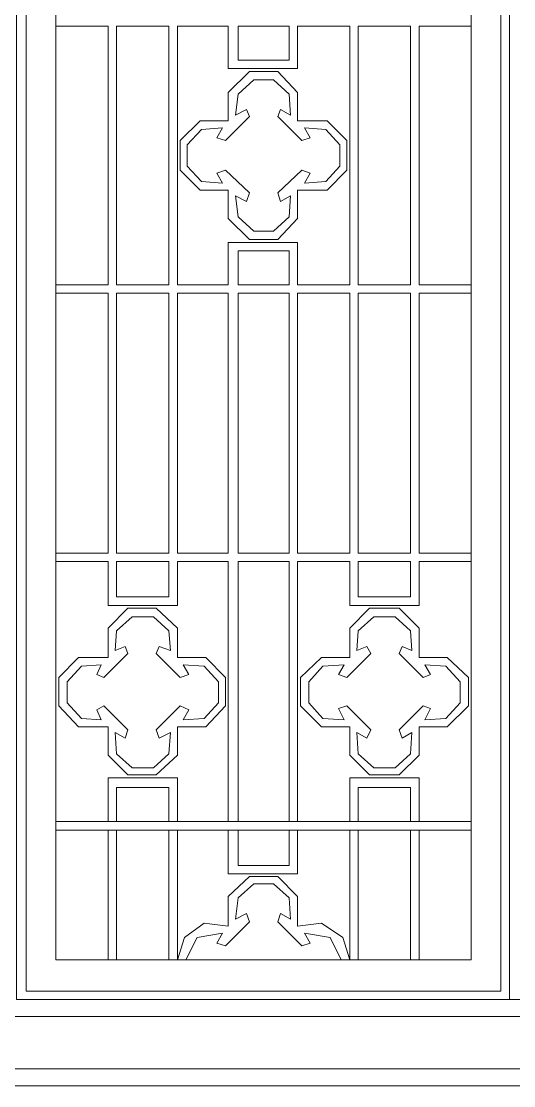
# Model space of a CAD drawing. Header units: centimetres. Extents: x -8.3 to 8.1, y -9.9 to 10.
# Drawn here: x -2.48 to 2.4, y -9.85 to 0.69 of the extents above; entities that cross this region are included whole.
import ezdxf

# ---------------------------------------------------------------- set-up
doc = ezdxf.new("R2010")
doc.units = ezdxf.units.CM
doc.header["$MEASUREMENT"] = 0
doc.layers.add('layer 1', color=7, linetype='Continuous')

msp = doc.modelspace()

# ---------------------------------------------------------------- linework, layer by layer
at = {"layer": 'layer 1', "color": 250, "lineweight": 0}
for points, knots in [([(-8.2709, 10.03655), (-8.2709, 10.03655), (8.09204, 10.03655), (8.09204, 10.03655), (8.09204, 10.03655), (8.09204, 10.03655), (8.09204, -9.85386), (8.09204, -9.85386), (8.09204, -9.85386), (8.09204, -9.85386), (-8.2709, -9.85386), (-8.2709, -9.85386), (-8.2709, -9.85386), (-8.2709, -9.85386), (-8.2709, 10.03655), (-8.2709, 10.03655)], [0, 0, 0, 0, 0.25, 0.25, 0.25, 0.25, 0.5, 0.5, 0.5, 0.5, 0.75, 0.75, 0.75, 0.75, 1, 1, 1, 1]), ([(-8.08887, 9.86855), (-8.08887, 9.86855), (7.92404, 9.86855), (7.92404, 9.86855), (7.92404, 9.86855), (7.92404, 9.86855), (7.92404, -9.68586), (7.92404, -9.68586), (7.92404, -9.68586), (7.92404, -9.68586), (-8.08887, -9.68586), (-8.08887, -9.68586), (-8.08887, -9.68586), (-8.08887, -9.68586), (-8.08887, 9.86855), (-8.08887, 9.86855)], [0, 0, 0, 0, 0.25, 0.25, 0.25, 0.25, 0.5, 0.5, 0.5, 0.5, 0.75, 0.75, 0.75, 0.75, 1, 1, 1, 1]), ([(-7.58505, 9.3507), (-7.58505, 9.3507), (7.40619, 9.3507), (7.40619, 9.3507), (7.40619, 9.3507), (7.40619, 9.3507), (7.40619, -9.16783), (7.40619, -9.16783), (7.40619, -9.16783), (7.40619, -9.16783), (-7.58505, -9.16783), (-7.58505, -9.16783), (-7.58505, -9.16783), (-7.58505, -9.16783), (-7.58505, 9.3507), (-7.58505, 9.3507)], [0, 0, 0, 0, 0.25, 0.25, 0.25, 0.25, 0.5, 0.5, 0.5, 0.5, 0.75, 0.75, 0.75, 0.75, 1, 1, 1, 1]), ([(-2.53191, -9.00001), (-2.53191, -9.00001), (-2.53191, 9.1827), (-2.53191, 9.1827), (-2.53191, 9.1827), (-2.53191, 9.1827), (2.35323, 9.1827), (2.35323, 9.1827), (2.35323, 9.1827), (2.35323, 9.1827), (2.35323, -9.00001), (2.35323, -9.00001), (2.35323, -9.00001), (2.35323, -9.00001), (-2.53191, -9.00001), (-2.53191, -9.00001)], [0, 0, 0, 0, 0.25, 0.25, 0.25, 0.25, 0.5, 0.5, 0.5, 0.5, 0.75, 0.75, 0.75, 0.75, 1, 1, 1, 1]), ([(7.23819, -9.00001), (7.23819, -9.00001), (7.23819, 9.1827), (7.23819, 9.1827), (7.23819, 9.1827), (7.23819, 9.1827), (2.35323, 9.1827), (2.35323, 9.1827), (2.35323, 9.1827), (2.35323, 9.1827), (2.35323, -9.00001), (2.35323, -9.00001), (2.35323, -9.00001), (2.35323, -9.00001), (7.23819, -9.00001), (7.23819, -9.00001)], [0, 0, 0, 0, 0.25, 0.25, 0.25, 0.25, 0.5, 0.5, 0.5, 0.5, 0.75, 0.75, 0.75, 0.75, 1, 1, 1, 1]), ([(2.26923, -8.91601), (2.26923, -8.91601), (-2.43388, -8.91601), (-2.43388, -8.91601), (-2.43388, -8.91601), (-2.43388, -8.91601), (-2.43388, 9.0987), (-2.43388, 9.0987), (-2.43388, 9.0987), (-2.43388, 9.0987), (2.26923, 9.0987), (2.26923, 9.0987), (2.26923, 9.0987), (2.26923, 9.0987), (2.26923, -8.91601), (2.26923, -8.91601)], [0, 0, 0, 0, 0.25, 0.25, 0.25, 0.25, 0.5, 0.5, 0.5, 0.5, 0.75, 0.75, 0.75, 0.75, 1, 1, 1, 1]), ([(1.97514, 7.33506), (1.97514, 7.33506), (1.97514, -8.60807), (1.97514, -8.60807), (1.97514, -8.60807), (1.97514, -8.60807), (-2.13997, -8.60807), (-2.13997, -8.60807), (-2.13997, -8.60807), (-2.13997, -8.60807), (-2.13997, 7.33506), (-2.13997, 7.33506), (-2.13997, 7.33506), (-2.13997, 7.33506), (1.97514, 7.33506), (1.97514, 7.33506)], [0, 0, 0, 0, 0.25, 0.25, 0.25, 0.25, 0.5, 0.5, 0.5, 0.5, 0.75, 0.75, 0.75, 0.75, 1, 1, 1, 1]), ([(-2.13997, -1.9172), (-2.13997, -1.9172), (-1.62212, -1.9172), (-1.62212, -1.9172), (-1.62212, -1.9172), (-1.62212, -1.9172), (-1.62212, -0.62949), (-1.62212, -0.62949), (-1.62212, -0.62949), (-1.62212, -0.62949), (-1.62212, 0.64418), (-1.62212, 0.64418), (-1.62212, 0.64418), (-1.62212, 0.64418), (-2.13997, 0.64418), (-2.13997, 0.64418)], [0, 0, 0, 0, 0.25, 0.25, 0.25, 0.25, 0.5, 0.5, 0.5, 0.5, 0.75, 0.75, 0.75, 0.75, 1, 1, 1, 1]), ([(-1.02027, 0.64418), (-1.02027, 0.64418), (-1.02027, -0.62949), (-1.02027, -0.62949), (-1.02027, -0.62949), (-1.02027, -0.62949), (-1.02027, -1.9172), (-1.02027, -1.9172), (-1.02027, -1.9172), (-1.02027, -1.9172), (-1.53812, -1.9172), (-1.53812, -1.9172), (-1.53812, -1.9172), (-1.53812, -1.9172), (-1.53812, -0.62949), (-1.53812, -0.62949), (-1.53812, -0.62949), (-1.53812, -0.62949), (-1.53812, 0.64418), (-1.53812, 0.64418), (-1.53812, 0.64418), (-1.53812, 0.64418), (-1.02027, 0.64418), (-1.02027, 0.64418)], [0, 0, 0, 0, 0.16666667, 0.16666667, 0.16666667, 0.16666667, 0.33333333, 0.33333333, 0.33333333, 0.33333333, 0.5, 0.5, 0.5, 0.5, 0.66666667, 0.66666667, 0.66666667, 0.66666667, 0.83333333, 0.83333333, 0.83333333, 0.83333333, 1, 1, 1, 1]), ([(0.77144, -0.62949), (0.77144, -0.62949), (0.77144, -1.9172), (0.77144, -1.9172), (0.77144, -1.9172), (0.77144, -1.9172), (0.25359, -1.9172), (0.25359, -1.9172), (0.25359, -1.9172), (0.25359, -1.9172), (0.25359, -1.49737), (0.25359, -1.49737), (0.25359, -1.49737), (0.25359, -1.49737), (-0.43227, -1.49737), (-0.43227, -1.49737), (-0.43227, -1.49737), (-0.43227, -1.49737), (-0.43227, -1.9172), (-0.43227, -1.9172), (-0.43227, -1.9172), (-0.43227, -1.9172), (-0.93627, -1.9172), (-0.93627, -1.9172), (-0.93627, -1.9172), (-0.93627, -1.9172), (-0.93627, -0.62949), (-0.93627, -0.62949), (-0.93627, -0.62949), (-0.93627, -0.62949), (-0.93627, 0.64418), (-0.93627, 0.64418), (-0.93627, 0.64418), (-0.93627, 0.64418), (-0.43227, 0.64418), (-0.43227, 0.64418), (-0.43227, 0.64418), (-0.43227, 0.64418), (-0.43227, 0.22436), (-0.43227, 0.22436), (-0.43227, 0.22436), (-0.43227, 0.22436), (0.25359, 0.22436), (0.25359, 0.22436), (0.25359, 0.22436), (0.25359, 0.22436), (0.25359, 0.64418), (0.25359, 0.64418), (0.25359, 0.64418), (0.25359, 0.64418), (0.77144, 0.64418), (0.77144, 0.64418), (0.77144, 0.64418), (0.77144, 0.64418), (0.77144, -0.62949), (0.77144, -0.62949)], [0, 0, 0, 0, 0.07142857, 0.07142857, 0.07142857, 0.07142857, 0.14285714, 0.14285714, 0.14285714, 0.14285714, 0.21428571, 0.21428571, 0.21428571, 0.21428571, 0.28571429, 0.28571429, 0.28571429, 0.28571429, 0.35714286, 0.35714286, 0.35714286, 0.35714286, 0.42857143, 0.42857143, 0.42857143, 0.42857143, 0.5, 0.5, 0.5, 0.5, 0.57142857, 0.57142857, 0.57142857, 0.57142857, 0.64285714, 0.64285714, 0.64285714, 0.64285714, 0.71428571, 0.71428571, 0.71428571, 0.71428571, 0.78571429, 0.78571429, 0.78571429, 0.78571429, 0.85714286, 0.85714286, 0.85714286, 0.85714286, 0.92857143, 0.92857143, 0.92857143, 0.92857143, 1, 1, 1, 1]), ([(0.16959, 0.64418), (0.16959, 0.64418), (0.16959, 0.30836), (0.16959, 0.30836), (0.16959, 0.30836), (0.16959, 0.30836), (-0.33441, 0.30836), (-0.33441, 0.30836), (-0.33441, 0.30836), (-0.33441, 0.30836), (-0.33441, 0.64418), (-0.33441, 0.64418), (-0.33441, 0.64418), (-0.33441, 0.64418), (0.16959, 0.64418), (0.16959, 0.64418)], [0, 0, 0, 0, 0.25, 0.25, 0.25, 0.25, 0.5, 0.5, 0.5, 0.5, 0.75, 0.75, 0.75, 0.75, 1, 1, 1, 1]), ([(0.85544, 0.64418), (0.85544, 0.64418), (0.85544, -0.62949), (0.85544, -0.62949), (0.85544, -0.62949), (0.85544, -0.62949), (0.85544, -1.9172), (0.85544, -1.9172), (0.85544, -1.9172), (0.85544, -1.9172), (1.37329, -1.9172), (1.37329, -1.9172), (1.37329, -1.9172), (1.37329, -1.9172), (1.37329, -0.62949), (1.37329, -0.62949), (1.37329, -0.62949), (1.37329, -0.62949), (1.37329, 0.64418), (1.37329, 0.64418), (1.37329, 0.64418), (1.37329, 0.64418), (0.85544, 0.64418), (0.85544, 0.64418)], [0, 0, 0, 0, 0.16666667, 0.16666667, 0.16666667, 0.16666667, 0.33333333, 0.33333333, 0.33333333, 0.33333333, 0.5, 0.5, 0.5, 0.5, 0.66666667, 0.66666667, 0.66666667, 0.66666667, 0.83333333, 0.83333333, 0.83333333, 0.83333333, 1, 1, 1, 1]), ([(1.97514, 0.64418), (1.97514, 0.64418), (1.45729, 0.64418), (1.45729, 0.64418), (1.45729, 0.64418), (1.45729, 0.64418), (1.45729, -0.62949), (1.45729, -0.62949), (1.45729, -0.62949), (1.45729, -0.62949), (1.45729, -1.9172), (1.45729, -1.9172), (1.45729, -1.9172), (1.45729, -1.9172), (1.97514, -1.9172), (1.97514, -1.9172)], [0, 0, 0, 0, 0.25, 0.25, 0.25, 0.25, 0.5, 0.5, 0.5, 0.5, 0.75, 0.75, 0.75, 0.75, 1, 1, 1, 1]), ([(0.25359, -0.29349), (0.25359, -0.29349), (0.25359, -0.01361), (0.25359, -0.01361), (0.25359, -0.01361), (0.25359, -0.01361), (0.05753, 0.1963), (0.05753, 0.1963), (0.05753, 0.1963), (0.05753, 0.1963), (-0.22235, 0.1963), (-0.22235, 0.1963), (-0.22235, 0.1963), (-0.22235, 0.1963), (-0.43227, -0.01361), (-0.43227, -0.01361), (-0.43227, -0.01361), (-0.43227, -0.01361), (-0.43227, -0.29349), (-0.43227, -0.29349)], [0, 0, 0, 0, 0.2, 0.2, 0.2, 0.2, 0.4, 0.4, 0.4, 0.4, 0.6, 0.6, 0.6, 0.6, 0.8, 0.8, 0.8, 0.8, 1, 1, 1, 1]), ([(0.18362, -0.23755), (0.18362, -0.23755), (0.16959, -0.02764), (0.16959, -0.02764), (0.16959, -0.02764), (0.16959, -0.02764), (0.01562, 0.1123), (0.01562, 0.1123), (0.01562, 0.1123), (0.01562, 0.1123), (-0.18044, 0.1123), (-0.18044, 0.1123), (-0.18044, 0.1123), (-0.18044, 0.1123), (-0.33441, -0.02764), (-0.33441, -0.02764), (-0.33441, -0.02764), (-0.33441, -0.02764), (-0.36229, -0.23755), (-0.36229, -0.23755)], [0, 0, 0, 0, 0.2, 0.2, 0.2, 0.2, 0.4, 0.4, 0.4, 0.4, 0.6, 0.6, 0.6, 0.6, 0.8, 0.8, 0.8, 0.8, 1, 1, 1, 1]), ([(-0.48839, -0.36346), (-0.48839, -0.36346), (-0.54433, -0.46149), (-0.54433, -0.46149), (-0.54433, -0.46149), (-0.54433, -0.46149), (-0.46033, -0.48955), (-0.46033, -0.48955), (-0.46033, -0.48955), (-0.46033, -0.48955), (-0.22235, -0.25158), (-0.22235, -0.25158), (-0.22235, -0.25158), (-0.22235, -0.25158), (-0.25041, -0.18161), (-0.25041, -0.18161), (-0.25041, -0.18161), (-0.25041, -0.18161), (-0.36229, -0.23755), (-0.36229, -0.23755)], [0, 0, 0, 0, 0.2, 0.2, 0.2, 0.2, 0.4, 0.4, 0.4, 0.4, 0.6, 0.6, 0.6, 0.6, 0.8, 0.8, 0.8, 0.8, 1, 1, 1, 1]), ([(0.18362, -0.23755), (0.18362, -0.23755), (0.08559, -0.18161), (0.08559, -0.18161), (0.08559, -0.18161), (0.08559, -0.18161), (0.05753, -0.25158), (0.05753, -0.25158), (0.05753, -0.25158), (0.05753, -0.25158), (0.2955, -0.48955), (0.2955, -0.48955), (0.2955, -0.48955), (0.2955, -0.48955), (0.3795, -0.46149), (0.3795, -0.46149), (0.3795, -0.46149), (0.3795, -0.46149), (0.32356, -0.36346), (0.32356, -0.36346)], [0, 0, 0, 0, 0.2, 0.2, 0.2, 0.2, 0.4, 0.4, 0.4, 0.4, 0.6, 0.6, 0.6, 0.6, 0.8, 0.8, 0.8, 0.8, 1, 1, 1, 1]), ([(-0.43227, -0.29349), (-0.43227, -0.29349), (-0.71233, -0.29349), (-0.71233, -0.29349), (-0.71233, -0.29349), (-0.71233, -0.29349), (-0.90821, -0.48955), (-0.90821, -0.48955), (-0.90821, -0.48955), (-0.90821, -0.48955), (-0.90821, -0.78346), (-0.90821, -0.78346), (-0.90821, -0.78346), (-0.90821, -0.78346), (-0.71233, -0.97952), (-0.71233, -0.97952), (-0.71233, -0.97952), (-0.71233, -0.97952), (-0.43227, -0.97952), (-0.43227, -0.97952)], [0, 0, 0, 0, 0.2, 0.2, 0.2, 0.2, 0.4, 0.4, 0.4, 0.4, 0.6, 0.6, 0.6, 0.6, 0.8, 0.8, 0.8, 0.8, 1, 1, 1, 1]), ([(0.25359, -0.97952), (0.25359, -0.97952), (0.5475, -0.97952), (0.5475, -0.97952), (0.5475, -0.97952), (0.5475, -0.97952), (0.74338, -0.78346), (0.74338, -0.78346), (0.74338, -0.78346), (0.74338, -0.78346), (0.74338, -0.48955), (0.74338, -0.48955), (0.74338, -0.48955), (0.74338, -0.48955), (0.5475, -0.29349), (0.5475, -0.29349), (0.5475, -0.29349), (0.5475, -0.29349), (0.25359, -0.29349), (0.25359, -0.29349)], [0, 0, 0, 0, 0.2, 0.2, 0.2, 0.2, 0.4, 0.4, 0.4, 0.4, 0.6, 0.6, 0.6, 0.6, 0.8, 0.8, 0.8, 0.8, 1, 1, 1, 1]), ([(-0.48839, -0.36346), (-0.48839, -0.36346), (-0.6983, -0.37749), (-0.6983, -0.37749), (-0.6983, -0.37749), (-0.6983, -0.37749), (-0.83824, -0.53146), (-0.83824, -0.53146), (-0.83824, -0.53146), (-0.83824, -0.53146), (-0.83824, -0.74155), (-0.83824, -0.74155), (-0.83824, -0.74155), (-0.83824, -0.74155), (-0.6983, -0.89552), (-0.6983, -0.89552), (-0.6983, -0.89552), (-0.6983, -0.89552), (-0.48839, -0.90937), (-0.48839, -0.90937)], [0, 0, 0, 0, 0.2, 0.2, 0.2, 0.2, 0.4, 0.4, 0.4, 0.4, 0.6, 0.6, 0.6, 0.6, 0.8, 0.8, 0.8, 0.8, 1, 1, 1, 1]), ([(0.32356, -0.90937), (0.32356, -0.90937), (0.53347, -0.89552), (0.53347, -0.89552), (0.53347, -0.89552), (0.53347, -0.89552), (0.67341, -0.74155), (0.67341, -0.74155), (0.67341, -0.74155), (0.67341, -0.74155), (0.67341, -0.53146), (0.67341, -0.53146), (0.67341, -0.53146), (0.67341, -0.53146), (0.53347, -0.37749), (0.53347, -0.37749), (0.53347, -0.37749), (0.53347, -0.37749), (0.32356, -0.36346), (0.32356, -0.36346)], [0, 0, 0, 0, 0.2, 0.2, 0.2, 0.2, 0.4, 0.4, 0.4, 0.4, 0.6, 0.6, 0.6, 0.6, 0.8, 0.8, 0.8, 0.8, 1, 1, 1, 1]), ([(-0.36229, -1.03546), (-0.36229, -1.03546), (-0.25041, -1.0914), (-0.25041, -1.0914), (-0.25041, -1.0914), (-0.25041, -1.0914), (-0.22235, -1.0074), (-0.22235, -1.0074), (-0.22235, -1.0074), (-0.22235, -1.0074), (-0.46033, -0.78346), (-0.46033, -0.78346), (-0.46033, -0.78346), (-0.46033, -0.78346), (-0.54433, -0.81152), (-0.54433, -0.81152), (-0.54433, -0.81152), (-0.54433, -0.81152), (-0.48839, -0.90937), (-0.48839, -0.90937)], [0, 0, 0, 0, 0.2, 0.2, 0.2, 0.2, 0.4, 0.4, 0.4, 0.4, 0.6, 0.6, 0.6, 0.6, 0.8, 0.8, 0.8, 0.8, 1, 1, 1, 1]), ([(0.32356, -0.90937), (0.32356, -0.90937), (0.3795, -0.81152), (0.3795, -0.81152), (0.3795, -0.81152), (0.3795, -0.81152), (0.2955, -0.78346), (0.2955, -0.78346), (0.2955, -0.78346), (0.2955, -0.78346), (0.05753, -1.0074), (0.05753, -1.0074), (0.05753, -1.0074), (0.05753, -1.0074), (0.08559, -1.0914), (0.08559, -1.0914), (0.08559, -1.0914), (0.08559, -1.0914), (0.18362, -1.03546), (0.18362, -1.03546)], [0, 0, 0, 0, 0.2, 0.2, 0.2, 0.2, 0.4, 0.4, 0.4, 0.4, 0.6, 0.6, 0.6, 0.6, 0.8, 0.8, 0.8, 0.8, 1, 1, 1, 1]), ([(-0.43227, -0.97952), (-0.43227, -0.97952), (-0.43227, -1.2594), (-0.43227, -1.2594), (-0.43227, -1.2594), (-0.43227, -1.2594), (-0.22235, -1.46931), (-0.22235, -1.46931), (-0.22235, -1.46931), (-0.22235, -1.46931), (0.05753, -1.46931), (0.05753, -1.46931), (0.05753, -1.46931), (0.05753, -1.46931), (0.25359, -1.2594), (0.25359, -1.2594), (0.25359, -1.2594), (0.25359, -1.2594), (0.25359, -0.97952), (0.25359, -0.97952)], [0, 0, 0, 0, 0.2, 0.2, 0.2, 0.2, 0.4, 0.4, 0.4, 0.4, 0.6, 0.6, 0.6, 0.6, 0.8, 0.8, 0.8, 0.8, 1, 1, 1, 1]), ([(-0.36229, -1.03546), (-0.36229, -1.03546), (-0.33441, -1.24537), (-0.33441, -1.24537), (-0.33441, -1.24537), (-0.33441, -1.24537), (-0.18044, -1.38531), (-0.18044, -1.38531), (-0.18044, -1.38531), (-0.18044, -1.38531), (0.01562, -1.38531), (0.01562, -1.38531), (0.01562, -1.38531), (0.01562, -1.38531), (0.16959, -1.24537), (0.16959, -1.24537), (0.16959, -1.24537), (0.16959, -1.24537), (0.18362, -1.03546), (0.18362, -1.03546)], [0, 0, 0, 0, 0.2, 0.2, 0.2, 0.2, 0.4, 0.4, 0.4, 0.4, 0.6, 0.6, 0.6, 0.6, 0.8, 0.8, 0.8, 0.8, 1, 1, 1, 1]), ([(-0.33441, -1.9172), (-0.33441, -1.9172), (-0.33441, -1.58137), (-0.33441, -1.58137), (-0.33441, -1.58137), (-0.33441, -1.58137), (0.16959, -1.58137), (0.16959, -1.58137), (0.16959, -1.58137), (0.16959, -1.58137), (0.16959, -1.9172), (0.16959, -1.9172), (0.16959, -1.9172), (0.16959, -1.9172), (-0.33441, -1.9172), (-0.33441, -1.9172)], [0, 0, 0, 0, 0.25, 0.25, 0.25, 0.25, 0.5, 0.5, 0.5, 0.5, 0.75, 0.75, 0.75, 0.75, 1, 1, 1, 1]), ([(-2.13997, -2.0012), (-2.13997, -2.0012), (-1.62212, -2.0012), (-1.62212, -2.0012), (-1.62212, -2.0012), (-1.62212, -2.0012), (-1.62212, -4.57678), (-1.62212, -4.57678), (-1.62212, -4.57678), (-1.62212, -4.57678), (-2.13997, -4.57678), (-2.13997, -4.57678)], [0, 0, 0, 0, 0.33333333, 0.33333333, 0.33333333, 0.33333333, 0.66666667, 0.66666667, 0.66666667, 0.66666667, 1, 1, 1, 1]), ([(-1.53812, -2.0012), (-1.53812, -2.0012), (-1.02027, -2.0012), (-1.02027, -2.0012), (-1.02027, -2.0012), (-1.02027, -2.0012), (-1.02027, -4.57678), (-1.02027, -4.57678), (-1.02027, -4.57678), (-1.02027, -4.57678), (-1.53812, -4.57678), (-1.53812, -4.57678), (-1.53812, -4.57678), (-1.53812, -4.57678), (-1.53812, -2.0012), (-1.53812, -2.0012)], [0, 0, 0, 0, 0.25, 0.25, 0.25, 0.25, 0.5, 0.5, 0.5, 0.5, 0.75, 0.75, 0.75, 0.75, 1, 1, 1, 1]), ([(-0.43227, -2.0012), (-0.43227, -2.0012), (-0.43227, -4.57678), (-0.43227, -4.57678), (-0.43227, -4.57678), (-0.43227, -4.57678), (-0.93627, -4.57678), (-0.93627, -4.57678), (-0.93627, -4.57678), (-0.93627, -4.57678), (-0.93627, -2.0012), (-0.93627, -2.0012), (-0.93627, -2.0012), (-0.93627, -2.0012), (-0.43227, -2.0012), (-0.43227, -2.0012)], [0, 0, 0, 0, 0.25, 0.25, 0.25, 0.25, 0.5, 0.5, 0.5, 0.5, 0.75, 0.75, 0.75, 0.75, 1, 1, 1, 1]), ([(-0.33441, -2.0012), (-0.33441, -2.0012), (0.16959, -2.0012), (0.16959, -2.0012), (0.16959, -2.0012), (0.16959, -2.0012), (0.16959, -4.57678), (0.16959, -4.57678), (0.16959, -4.57678), (0.16959, -4.57678), (-0.33441, -4.57678), (-0.33441, -4.57678), (-0.33441, -4.57678), (-0.33441, -4.57678), (-0.33441, -2.0012), (-0.33441, -2.0012)], [0, 0, 0, 0, 0.25, 0.25, 0.25, 0.25, 0.5, 0.5, 0.5, 0.5, 0.75, 0.75, 0.75, 0.75, 1, 1, 1, 1]), ([(0.77144, -2.0012), (0.77144, -2.0012), (0.77144, -4.57678), (0.77144, -4.57678), (0.77144, -4.57678), (0.77144, -4.57678), (0.25359, -4.57678), (0.25359, -4.57678), (0.25359, -4.57678), (0.25359, -4.57678), (0.25359, -2.0012), (0.25359, -2.0012), (0.25359, -2.0012), (0.25359, -2.0012), (0.77144, -2.0012), (0.77144, -2.0012)], [0, 0, 0, 0, 0.25, 0.25, 0.25, 0.25, 0.5, 0.5, 0.5, 0.5, 0.75, 0.75, 0.75, 0.75, 1, 1, 1, 1]), ([(0.85544, -2.0012), (0.85544, -2.0012), (0.85544, -4.57678), (0.85544, -4.57678), (0.85544, -4.57678), (0.85544, -4.57678), (1.37329, -4.57678), (1.37329, -4.57678), (1.37329, -4.57678), (1.37329, -4.57678), (1.37329, -2.0012), (1.37329, -2.0012), (1.37329, -2.0012), (1.37329, -2.0012), (0.85544, -2.0012), (0.85544, -2.0012)], [0, 0, 0, 0, 0.25, 0.25, 0.25, 0.25, 0.5, 0.5, 0.5, 0.5, 0.75, 0.75, 0.75, 0.75, 1, 1, 1, 1]), ([(1.97514, -4.57678), (1.97514, -4.57678), (1.45729, -4.57678), (1.45729, -4.57678), (1.45729, -4.57678), (1.45729, -4.57678), (1.45729, -2.0012), (1.45729, -2.0012), (1.45729, -2.0012), (1.45729, -2.0012), (1.97514, -2.0012), (1.97514, -2.0012)], [0, 0, 0, 0, 0.33333333, 0.33333333, 0.33333333, 0.33333333, 0.66666667, 0.66666667, 0.66666667, 0.66666667, 1, 1, 1, 1]), ([(-2.13997, -7.23619), (-2.13997, -7.23619), (-1.62212, -7.23619), (-1.62212, -7.23619), (-1.62212, -7.23619), (-1.62212, -7.23619), (-1.62212, -6.80234), (-1.62212, -6.80234), (-1.62212, -6.80234), (-1.62212, -6.80234), (-0.93627, -6.80234), (-0.93627, -6.80234), (-0.93627, -6.80234), (-0.93627, -6.80234), (-0.93627, -7.23619), (-0.93627, -7.23619), (-0.93627, -7.23619), (-0.93627, -7.23619), (-0.43227, -7.23619), (-0.43227, -7.23619), (-0.43227, -7.23619), (-0.43227, -7.23619), (-0.43227, -4.66078), (-0.43227, -4.66078), (-0.43227, -4.66078), (-0.43227, -4.66078), (-0.93627, -4.66078), (-0.93627, -4.66078), (-0.93627, -4.66078), (-0.93627, -4.66078), (-0.93627, -5.09463), (-0.93627, -5.09463), (-0.93627, -5.09463), (-0.93627, -5.09463), (-1.62212, -5.09463), (-1.62212, -5.09463), (-1.62212, -5.09463), (-1.62212, -5.09463), (-1.62212, -4.66078), (-1.62212, -4.66078), (-1.62212, -4.66078), (-1.62212, -4.66078), (-2.13997, -4.66078), (-2.13997, -4.66078)], [0, 0, 0, 0, 0.09090909, 0.09090909, 0.09090909, 0.09090909, 0.18181818, 0.18181818, 0.18181818, 0.18181818, 0.27272727, 0.27272727, 0.27272727, 0.27272727, 0.36363636, 0.36363636, 0.36363636, 0.36363636, 0.45454545, 0.45454545, 0.45454545, 0.45454545, 0.54545455, 0.54545455, 0.54545455, 0.54545455, 0.63636364, 0.63636364, 0.63636364, 0.63636364, 0.72727273, 0.72727273, 0.72727273, 0.72727273, 0.81818182, 0.81818182, 0.81818182, 0.81818182, 0.90909091, 0.90909091, 0.90909091, 0.90909091, 1, 1, 1, 1]), ([(-1.02027, -4.66078), (-1.02027, -4.66078), (-1.02027, -5.01063), (-1.02027, -5.01063), (-1.02027, -5.01063), (-1.02027, -5.01063), (-1.53812, -5.01063), (-1.53812, -5.01063), (-1.53812, -5.01063), (-1.53812, -5.01063), (-1.53812, -4.66078), (-1.53812, -4.66078), (-1.53812, -4.66078), (-1.53812, -4.66078), (-1.02027, -4.66078), (-1.02027, -4.66078)], [0, 0, 0, 0, 0.25, 0.25, 0.25, 0.25, 0.5, 0.5, 0.5, 0.5, 0.75, 0.75, 0.75, 0.75, 1, 1, 1, 1]), ([(0.16959, -7.23619), (0.16959, -7.23619), (0.16959, -4.66078), (0.16959, -4.66078), (0.16959, -4.66078), (0.16959, -4.66078), (-0.33441, -4.66078), (-0.33441, -4.66078), (-0.33441, -4.66078), (-0.33441, -4.66078), (-0.33441, -7.23619), (-0.33441, -7.23619), (-0.33441, -7.23619), (-0.33441, -7.23619), (0.16959, -7.23619), (0.16959, -7.23619)], [0, 0, 0, 0, 0.25, 0.25, 0.25, 0.25, 0.5, 0.5, 0.5, 0.5, 0.75, 0.75, 0.75, 0.75, 1, 1, 1, 1]), ([(1.97514, -4.66078), (1.97514, -4.66078), (1.45729, -4.66078), (1.45729, -4.66078), (1.45729, -4.66078), (1.45729, -4.66078), (1.45729, -5.09463), (1.45729, -5.09463), (1.45729, -5.09463), (1.45729, -5.09463), (0.77144, -5.09463), (0.77144, -5.09463), (0.77144, -5.09463), (0.77144, -5.09463), (0.77144, -4.66078), (0.77144, -4.66078), (0.77144, -4.66078), (0.77144, -4.66078), (0.25359, -4.66078), (0.25359, -4.66078), (0.25359, -4.66078), (0.25359, -4.66078), (0.25359, -7.23619), (0.25359, -7.23619), (0.25359, -7.23619), (0.25359, -7.23619), (0.77144, -7.23619), (0.77144, -7.23619), (0.77144, -7.23619), (0.77144, -7.23619), (0.77144, -6.80234), (0.77144, -6.80234), (0.77144, -6.80234), (0.77144, -6.80234), (1.45729, -6.80234), (1.45729, -6.80234), (1.45729, -6.80234), (1.45729, -6.80234), (1.45729, -7.23619), (1.45729, -7.23619), (1.45729, -7.23619), (1.45729, -7.23619), (1.97514, -7.23619), (1.97514, -7.23619)], [0, 0, 0, 0, 0.09090909, 0.09090909, 0.09090909, 0.09090909, 0.18181818, 0.18181818, 0.18181818, 0.18181818, 0.27272727, 0.27272727, 0.27272727, 0.27272727, 0.36363636, 0.36363636, 0.36363636, 0.36363636, 0.45454545, 0.45454545, 0.45454545, 0.45454545, 0.54545455, 0.54545455, 0.54545455, 0.54545455, 0.63636364, 0.63636364, 0.63636364, 0.63636364, 0.72727273, 0.72727273, 0.72727273, 0.72727273, 0.81818182, 0.81818182, 0.81818182, 0.81818182, 0.90909091, 0.90909091, 0.90909091, 0.90909091, 1, 1, 1, 1]), ([(0.85544, -5.01063), (0.85544, -5.01063), (1.37329, -5.01063), (1.37329, -5.01063), (1.37329, -5.01063), (1.37329, -5.01063), (1.37329, -4.66078), (1.37329, -4.66078), (1.37329, -4.66078), (1.37329, -4.66078), (0.85544, -4.66078), (0.85544, -4.66078), (0.85544, -4.66078), (0.85544, -4.66078), (0.85544, -5.01063), (0.85544, -5.01063)], [0, 0, 0, 0, 0.25, 0.25, 0.25, 0.25, 0.5, 0.5, 0.5, 0.5, 0.75, 0.75, 0.75, 0.75, 1, 1, 1, 1]), ([(-0.93627, -5.61248), (-0.93627, -5.61248), (-0.93627, -5.31857), (-0.93627, -5.31857), (-0.93627, -5.31857), (-0.93627, -5.31857), (-1.14618, -5.12269), (-1.14618, -5.12269), (-1.14618, -5.12269), (-1.14618, -5.12269), (-1.42606, -5.12269), (-1.42606, -5.12269), (-1.42606, -5.12269), (-1.42606, -5.12269), (-1.62212, -5.31857), (-1.62212, -5.31857), (-1.62212, -5.31857), (-1.62212, -5.31857), (-1.62212, -5.61248), (-1.62212, -5.61248)], [0, 0, 0, 0, 0.2, 0.2, 0.2, 0.2, 0.4, 0.4, 0.4, 0.4, 0.6, 0.6, 0.6, 0.6, 0.8, 0.8, 0.8, 0.8, 1, 1, 1, 1]), ([(1.45729, -5.61248), (1.45729, -5.61248), (1.45729, -5.31857), (1.45729, -5.31857), (1.45729, -5.31857), (1.45729, -5.31857), (1.26141, -5.12269), (1.26141, -5.12269), (1.26141, -5.12269), (1.26141, -5.12269), (0.9675, -5.12269), (0.9675, -5.12269), (0.9675, -5.12269), (0.9675, -5.12269), (0.77144, -5.31857), (0.77144, -5.31857), (0.77144, -5.31857), (0.77144, -5.31857), (0.77144, -5.61248), (0.77144, -5.61248)], [0, 0, 0, 0, 0.2, 0.2, 0.2, 0.2, 0.4, 0.4, 0.4, 0.4, 0.6, 0.6, 0.6, 0.6, 0.8, 0.8, 0.8, 0.8, 1, 1, 1, 1]), ([(-0.88033, -6.22837), (-0.88033, -6.22837), (-0.67024, -6.21452), (-0.67024, -6.21452), (-0.67024, -6.21452), (-0.67024, -6.21452), (-0.5303, -6.06054), (-0.5303, -6.06054), (-0.5303, -6.06054), (-0.5303, -6.06054), (-0.5303, -5.85045), (-0.5303, -5.85045), (-0.5303, -5.85045), (-0.5303, -5.85045), (-0.67024, -5.69648), (-0.67024, -5.69648), (-0.67024, -5.69648), (-0.67024, -5.69648), (-0.88033, -5.68263), (-0.88033, -5.68263), (-0.88033, -5.68263), (-0.88033, -5.68263), (-0.82421, -5.78048), (-0.82421, -5.78048), (-0.82421, -5.78048), (-0.82421, -5.78048), (-0.90821, -5.80854), (-0.90821, -5.80854), (-0.90821, -5.80854), (-0.90821, -5.80854), (-1.14618, -5.57057), (-1.14618, -5.57057), (-1.14618, -5.57057), (-1.14618, -5.57057), (-1.11812, -5.5006), (-1.11812, -5.5006), (-1.11812, -5.5006), (-1.11812, -5.5006), (-1.00624, -5.54251), (-1.00624, -5.54251), (-1.00624, -5.54251), (-1.00624, -5.54251), (-1.02027, -5.34663), (-1.02027, -5.34663), (-1.02027, -5.34663), (-1.02027, -5.34663), (-1.17424, -5.20669), (-1.17424, -5.20669), (-1.17424, -5.20669), (-1.17424, -5.20669), (-1.38415, -5.20669), (-1.38415, -5.20669), (-1.38415, -5.20669), (-1.38415, -5.20669), (-1.53812, -5.34663), (-1.53812, -5.34663), (-1.53812, -5.34663), (-1.53812, -5.34663), (-1.55215, -5.54251), (-1.55215, -5.54251), (-1.55215, -5.54251), (-1.55215, -5.54251), (-1.45412, -5.5006), (-1.45412, -5.5006), (-1.45412, -5.5006), (-1.45412, -5.5006), (-1.42606, -5.57057), (-1.42606, -5.57057), (-1.42606, -5.57057), (-1.42606, -5.57057), (-1.66403, -5.80854), (-1.66403, -5.80854), (-1.66403, -5.80854), (-1.66403, -5.80854), (-1.734, -5.78048), (-1.734, -5.78048), (-1.734, -5.78048), (-1.734, -5.78048), (-1.69209, -5.68263), (-1.69209, -5.68263), (-1.69209, -5.68263), (-1.69209, -5.68263), (-1.88797, -5.69648), (-1.88797, -5.69648), (-1.88797, -5.69648), (-1.88797, -5.69648), (-2.02809, -5.85045), (-2.02809, -5.85045), (-2.02809, -5.85045), (-2.02809, -5.85045), (-2.02809, -6.06054), (-2.02809, -6.06054), (-2.02809, -6.06054), (-2.02809, -6.06054), (-1.88797, -6.21452), (-1.88797, -6.21452), (-1.88797, -6.21452), (-1.88797, -6.21452), (-1.69209, -6.22837), (-1.69209, -6.22837), (-1.69209, -6.22837), (-1.69209, -6.22837), (-1.734, -6.13051), (-1.734, -6.13051), (-1.734, -6.13051), (-1.734, -6.13051), (-1.66403, -6.08842), (-1.66403, -6.08842), (-1.66403, -6.08842), (-1.66403, -6.08842), (-1.42606, -6.3264), (-1.42606, -6.3264), (-1.42606, -6.3264), (-1.42606, -6.3264), (-1.45412, -6.4104), (-1.45412, -6.4104), (-1.45412, -6.4104), (-1.45412, -6.4104), (-1.55215, -6.35446), (-1.55215, -6.35446), (-1.55215, -6.35446), (-1.55215, -6.35446), (-1.53812, -6.56437), (-1.53812, -6.56437), (-1.53812, -6.56437), (-1.53812, -6.56437), (-1.38415, -6.70431), (-1.38415, -6.70431), (-1.38415, -6.70431), (-1.38415, -6.70431), (-1.17424, -6.70431), (-1.17424, -6.70431), (-1.17424, -6.70431), (-1.17424, -6.70431), (-1.02027, -6.56437), (-1.02027, -6.56437), (-1.02027, -6.56437), (-1.02027, -6.56437), (-1.00624, -6.35446), (-1.00624, -6.35446), (-1.00624, -6.35446), (-1.00624, -6.35446), (-1.11812, -6.4104), (-1.11812, -6.4104), (-1.11812, -6.4104), (-1.11812, -6.4104), (-1.14618, -6.3264), (-1.14618, -6.3264), (-1.14618, -6.3264), (-1.14618, -6.3264), (-0.90821, -6.08842), (-0.90821, -6.08842), (-0.90821, -6.08842), (-0.90821, -6.08842), (-0.82421, -6.13051), (-0.82421, -6.13051), (-0.82421, -6.13051), (-0.82421, -6.13051), (-0.88033, -6.22837), (-0.88033, -6.22837)], [0, 0, 0, 0, 0.025, 0.025, 0.025, 0.025, 0.05, 0.05, 0.05, 0.05, 0.075, 0.075, 0.075, 0.075, 0.1, 0.1, 0.1, 0.1, 0.125, 0.125, 0.125, 0.125, 0.15, 0.15, 0.15, 0.15, 0.175, 0.175, 0.175, 0.175, 0.2, 0.2, 0.2, 0.2, 0.225, 0.225, 0.225, 0.225, 0.25, 0.25, 0.25, 0.25, 0.275, 0.275, 0.275, 0.275, 0.3, 0.3, 0.3, 0.3, 0.325, 0.325, 0.325, 0.325, 0.35, 0.35, 0.35, 0.35, 0.375, 0.375, 0.375, 0.375, 0.4, 0.4, 0.4, 0.4, 0.425, 0.425, 0.425, 0.425, 0.45, 0.45, 0.45, 0.45, 0.475, 0.475, 0.475, 0.475, 0.5, 0.5, 0.5, 0.5, 0.525, 0.525, 0.525, 0.525, 0.55, 0.55, 0.55, 0.55, 0.575, 0.575, 0.575, 0.575, 0.6, 0.6, 0.6, 0.6, 0.625, 0.625, 0.625, 0.625, 0.65, 0.65, 0.65, 0.65, 0.675, 0.675, 0.675, 0.675, 0.7, 0.7, 0.7, 0.7, 0.725, 0.725, 0.725, 0.725, 0.75, 0.75, 0.75, 0.75, 0.775, 0.775, 0.775, 0.775, 0.8, 0.8, 0.8, 0.8, 0.825, 0.825, 0.825, 0.825, 0.85, 0.85, 0.85, 0.85, 0.875, 0.875, 0.875, 0.875, 0.9, 0.9, 0.9, 0.9, 0.925, 0.925, 0.925, 0.925, 0.95, 0.95, 0.95, 0.95, 0.975, 0.975, 0.975, 0.975, 1, 1, 1, 1]), ([(1.51323, -6.22837), (1.51323, -6.22837), (1.72332, -6.21452), (1.72332, -6.21452), (1.72332, -6.21452), (1.72332, -6.21452), (1.86326, -6.06054), (1.86326, -6.06054), (1.86326, -6.06054), (1.86326, -6.06054), (1.86326, -5.85045), (1.86326, -5.85045), (1.86326, -5.85045), (1.86326, -5.85045), (1.72332, -5.69648), (1.72332, -5.69648), (1.72332, -5.69648), (1.72332, -5.69648), (1.51323, -5.68263), (1.51323, -5.68263), (1.51323, -5.68263), (1.51323, -5.68263), (1.56935, -5.78048), (1.56935, -5.78048), (1.56935, -5.78048), (1.56935, -5.78048), (1.49938, -5.80854), (1.49938, -5.80854), (1.49938, -5.80854), (1.49938, -5.80854), (1.26141, -5.57057), (1.26141, -5.57057), (1.26141, -5.57057), (1.26141, -5.57057), (1.28929, -5.5006), (1.28929, -5.5006), (1.28929, -5.5006), (1.28929, -5.5006), (1.38732, -5.54251), (1.38732, -5.54251), (1.38732, -5.54251), (1.38732, -5.54251), (1.37329, -5.34663), (1.37329, -5.34663), (1.37329, -5.34663), (1.37329, -5.34663), (1.21932, -5.20669), (1.21932, -5.20669), (1.21932, -5.20669), (1.21932, -5.20669), (1.00941, -5.20669), (1.00941, -5.20669), (1.00941, -5.20669), (1.00941, -5.20669), (0.85544, -5.34663), (0.85544, -5.34663), (0.85544, -5.34663), (0.85544, -5.34663), (0.84141, -5.54251), (0.84141, -5.54251), (0.84141, -5.54251), (0.84141, -5.54251), (0.93944, -5.5006), (0.93944, -5.5006), (0.93944, -5.5006), (0.93944, -5.5006), (0.98135, -5.57057), (0.98135, -5.57057), (0.98135, -5.57057), (0.98135, -5.57057), (0.74338, -5.80854), (0.74338, -5.80854), (0.74338, -5.80854), (0.74338, -5.80854), (0.65956, -5.78048), (0.65956, -5.78048), (0.65956, -5.78048), (0.65956, -5.78048), (0.7155, -5.68263), (0.7155, -5.68263), (0.7155, -5.68263), (0.7155, -5.68263), (0.50559, -5.69648), (0.50559, -5.69648), (0.50559, -5.69648), (0.50559, -5.69648), (0.36547, -5.85045), (0.36547, -5.85045), (0.36547, -5.85045), (0.36547, -5.85045), (0.36547, -6.06054), (0.36547, -6.06054), (0.36547, -6.06054), (0.36547, -6.06054), (0.50559, -6.21452), (0.50559, -6.21452), (0.50559, -6.21452), (0.50559, -6.21452), (0.7155, -6.22837), (0.7155, -6.22837), (0.7155, -6.22837), (0.7155, -6.22837), (0.65956, -6.11648), (0.65956, -6.11648), (0.65956, -6.11648), (0.65956, -6.11648), (0.74338, -6.08842), (0.74338, -6.08842), (0.74338, -6.08842), (0.74338, -6.08842), (0.98135, -6.3264), (0.98135, -6.3264), (0.98135, -6.3264), (0.98135, -6.3264), (0.93944, -6.4104), (0.93944, -6.4104), (0.93944, -6.4104), (0.93944, -6.4104), (0.84141, -6.35446), (0.84141, -6.35446), (0.84141, -6.35446), (0.84141, -6.35446), (0.85544, -6.56437), (0.85544, -6.56437), (0.85544, -6.56437), (0.85544, -6.56437), (1.00941, -6.70431), (1.00941, -6.70431), (1.00941, -6.70431), (1.00941, -6.70431), (1.21932, -6.70431), (1.21932, -6.70431), (1.21932, -6.70431), (1.21932, -6.70431), (1.37329, -6.56437), (1.37329, -6.56437), (1.37329, -6.56437), (1.37329, -6.56437), (1.38732, -6.35446), (1.38732, -6.35446), (1.38732, -6.35446), (1.38732, -6.35446), (1.28929, -6.4104), (1.28929, -6.4104), (1.28929, -6.4104), (1.28929, -6.4104), (1.26141, -6.3264), (1.26141, -6.3264), (1.26141, -6.3264), (1.26141, -6.3264), (1.49938, -6.08842), (1.49938, -6.08842), (1.49938, -6.08842), (1.49938, -6.08842), (1.56935, -6.11648), (1.56935, -6.11648), (1.56935, -6.11648), (1.56935, -6.11648), (1.51323, -6.22837), (1.51323, -6.22837)], [0, 0, 0, 0, 0.025, 0.025, 0.025, 0.025, 0.05, 0.05, 0.05, 0.05, 0.075, 0.075, 0.075, 0.075, 0.1, 0.1, 0.1, 0.1, 0.125, 0.125, 0.125, 0.125, 0.15, 0.15, 0.15, 0.15, 0.175, 0.175, 0.175, 0.175, 0.2, 0.2, 0.2, 0.2, 0.225, 0.225, 0.225, 0.225, 0.25, 0.25, 0.25, 0.25, 0.275, 0.275, 0.275, 0.275, 0.3, 0.3, 0.3, 0.3, 0.325, 0.325, 0.325, 0.325, 0.35, 0.35, 0.35, 0.35, 0.375, 0.375, 0.375, 0.375, 0.4, 0.4, 0.4, 0.4, 0.425, 0.425, 0.425, 0.425, 0.45, 0.45, 0.45, 0.45, 0.475, 0.475, 0.475, 0.475, 0.5, 0.5, 0.5, 0.5, 0.525, 0.525, 0.525, 0.525, 0.55, 0.55, 0.55, 0.55, 0.575, 0.575, 0.575, 0.575, 0.6, 0.6, 0.6, 0.6, 0.625, 0.625, 0.625, 0.625, 0.65, 0.65, 0.65, 0.65, 0.675, 0.675, 0.675, 0.675, 0.7, 0.7, 0.7, 0.7, 0.725, 0.725, 0.725, 0.725, 0.75, 0.75, 0.75, 0.75, 0.775, 0.775, 0.775, 0.775, 0.8, 0.8, 0.8, 0.8, 0.825, 0.825, 0.825, 0.825, 0.85, 0.85, 0.85, 0.85, 0.875, 0.875, 0.875, 0.875, 0.9, 0.9, 0.9, 0.9, 0.925, 0.925, 0.925, 0.925, 0.95, 0.95, 0.95, 0.95, 0.975, 0.975, 0.975, 0.975, 1, 1, 1, 1]), ([(-1.62212, -5.61248), (-1.62212, -5.61248), (-1.91603, -5.61248), (-1.91603, -5.61248), (-1.91603, -5.61248), (-1.91603, -5.61248), (-2.11209, -5.80854), (-2.11209, -5.80854), (-2.11209, -5.80854), (-2.11209, -5.80854), (-2.11209, -6.08842), (-2.11209, -6.08842), (-2.11209, -6.08842), (-2.11209, -6.08842), (-1.91603, -6.29852), (-1.91603, -6.29852), (-1.91603, -6.29852), (-1.91603, -6.29852), (-1.62212, -6.29852), (-1.62212, -6.29852)], [0, 0, 0, 0, 0.2, 0.2, 0.2, 0.2, 0.4, 0.4, 0.4, 0.4, 0.6, 0.6, 0.6, 0.6, 0.8, 0.8, 0.8, 0.8, 1, 1, 1, 1]), ([(-0.93627, -6.29852), (-0.93627, -6.29852), (-0.65621, -6.29852), (-0.65621, -6.29852), (-0.65621, -6.29852), (-0.65621, -6.29852), (-0.46033, -6.08842), (-0.46033, -6.08842), (-0.46033, -6.08842), (-0.46033, -6.08842), (-0.46033, -5.80854), (-0.46033, -5.80854), (-0.46033, -5.80854), (-0.46033, -5.80854), (-0.65621, -5.61248), (-0.65621, -5.61248), (-0.65621, -5.61248), (-0.65621, -5.61248), (-0.93627, -5.61248), (-0.93627, -5.61248)], [0, 0, 0, 0, 0.2, 0.2, 0.2, 0.2, 0.4, 0.4, 0.4, 0.4, 0.6, 0.6, 0.6, 0.6, 0.8, 0.8, 0.8, 0.8, 1, 1, 1, 1]), ([(0.77144, -5.61248), (0.77144, -5.61248), (0.49156, -5.61248), (0.49156, -5.61248), (0.49156, -5.61248), (0.49156, -5.61248), (0.28147, -5.80854), (0.28147, -5.80854), (0.28147, -5.80854), (0.28147, -5.80854), (0.28147, -6.08842), (0.28147, -6.08842), (0.28147, -6.08842), (0.28147, -6.08842), (0.49156, -6.29852), (0.49156, -6.29852), (0.49156, -6.29852), (0.49156, -6.29852), (0.77144, -6.29852), (0.77144, -6.29852)], [0, 0, 0, 0, 0.2, 0.2, 0.2, 0.2, 0.4, 0.4, 0.4, 0.4, 0.6, 0.6, 0.6, 0.6, 0.8, 0.8, 0.8, 0.8, 1, 1, 1, 1]), ([(1.45729, -6.29852), (1.45729, -6.29852), (1.73735, -6.29852), (1.73735, -6.29852), (1.73735, -6.29852), (1.73735, -6.29852), (1.94726, -6.08842), (1.94726, -6.08842), (1.94726, -6.08842), (1.94726, -6.08842), (1.94726, -5.80854), (1.94726, -5.80854), (1.94726, -5.80854), (1.94726, -5.80854), (1.73735, -5.61248), (1.73735, -5.61248), (1.73735, -5.61248), (1.73735, -5.61248), (1.45729, -5.61248), (1.45729, -5.61248)], [0, 0, 0, 0, 0.2, 0.2, 0.2, 0.2, 0.4, 0.4, 0.4, 0.4, 0.6, 0.6, 0.6, 0.6, 0.8, 0.8, 0.8, 0.8, 1, 1, 1, 1]), ([(-1.62212, -6.29852), (-1.62212, -6.29852), (-1.62212, -6.5784), (-1.62212, -6.5784), (-1.62212, -6.5784), (-1.62212, -6.5784), (-1.42606, -6.77428), (-1.42606, -6.77428), (-1.42606, -6.77428), (-1.42606, -6.77428), (-1.14618, -6.77428), (-1.14618, -6.77428), (-1.14618, -6.77428), (-1.14618, -6.77428), (-0.93627, -6.5784), (-0.93627, -6.5784), (-0.93627, -6.5784), (-0.93627, -6.5784), (-0.93627, -6.29852), (-0.93627, -6.29852)], [0, 0, 0, 0, 0.2, 0.2, 0.2, 0.2, 0.4, 0.4, 0.4, 0.4, 0.6, 0.6, 0.6, 0.6, 0.8, 0.8, 0.8, 0.8, 1, 1, 1, 1]), ([(0.77144, -6.29852), (0.77144, -6.29852), (0.77144, -6.5784), (0.77144, -6.5784), (0.77144, -6.5784), (0.77144, -6.5784), (0.9675, -6.77428), (0.9675, -6.77428), (0.9675, -6.77428), (0.9675, -6.77428), (1.26141, -6.77428), (1.26141, -6.77428), (1.26141, -6.77428), (1.26141, -6.77428), (1.45729, -6.5784), (1.45729, -6.5784), (1.45729, -6.5784), (1.45729, -6.5784), (1.45729, -6.29852), (1.45729, -6.29852)], [0, 0, 0, 0, 0.2, 0.2, 0.2, 0.2, 0.4, 0.4, 0.4, 0.4, 0.6, 0.6, 0.6, 0.6, 0.8, 0.8, 0.8, 0.8, 1, 1, 1, 1]), ([(-1.02027, -7.23619), (-1.02027, -7.23619), (-1.02027, -6.90037), (-1.02027, -6.90037), (-1.02027, -6.90037), (-1.02027, -6.90037), (-1.53812, -6.90037), (-1.53812, -6.90037), (-1.53812, -6.90037), (-1.53812, -6.90037), (-1.53812, -7.23619), (-1.53812, -7.23619), (-1.53812, -7.23619), (-1.53812, -7.23619), (-1.02027, -7.23619), (-1.02027, -7.23619)], [0, 0, 0, 0, 0.25, 0.25, 0.25, 0.25, 0.5, 0.5, 0.5, 0.5, 0.75, 0.75, 0.75, 0.75, 1, 1, 1, 1]), ([(0.85544, -6.90037), (0.85544, -6.90037), (1.37329, -6.90037), (1.37329, -6.90037), (1.37329, -6.90037), (1.37329, -6.90037), (1.37329, -7.23619), (1.37329, -7.23619), (1.37329, -7.23619), (1.37329, -7.23619), (0.85544, -7.23619), (0.85544, -7.23619), (0.85544, -7.23619), (0.85544, -7.23619), (0.85544, -6.90037), (0.85544, -6.90037)], [0, 0, 0, 0, 0.25, 0.25, 0.25, 0.25, 0.5, 0.5, 0.5, 0.5, 0.75, 0.75, 0.75, 0.75, 1, 1, 1, 1]), ([(-1.62212, -8.60807), (-1.62212, -8.60807), (-1.62212, -7.32019), (-1.62212, -7.32019), (-1.62212, -7.32019), (-1.62212, -7.32019), (-2.13997, -7.32019), (-2.13997, -7.32019)], [0, 0, 0, 0, 0.5, 0.5, 0.5, 0.5, 1, 1, 1, 1]), ([(-1.02027, -8.60807), (-1.02027, -8.60807), (-1.02027, -7.32019), (-1.02027, -7.32019), (-1.02027, -7.32019), (-1.02027, -7.32019), (-1.53812, -7.32019), (-1.53812, -7.32019), (-1.53812, -7.32019), (-1.53812, -7.32019), (-1.53812, -8.60807), (-1.53812, -8.60807)], [0, 0, 0, 0, 0.33333333, 0.33333333, 0.33333333, 0.33333333, 0.66666667, 0.66666667, 0.66666667, 0.66666667, 1, 1, 1, 1]), ([(-0.93627, -8.60807), (-0.93627, -8.60807), (-0.93627, -7.32019), (-0.93627, -7.32019), (-0.93627, -7.32019), (-0.93627, -7.32019), (-0.43227, -7.32019), (-0.43227, -7.32019), (-0.43227, -7.32019), (-0.43227, -7.32019), (-0.43227, -7.75422), (-0.43227, -7.75422), (-0.43227, -7.75422), (-0.43227, -7.75422), (0.25359, -7.75422), (0.25359, -7.75422), (0.25359, -7.75422), (0.25359, -7.75422), (0.25359, -7.32019), (0.25359, -7.32019), (0.25359, -7.32019), (0.25359, -7.32019), (0.77144, -7.32019), (0.77144, -7.32019), (0.77144, -7.32019), (0.77144, -7.32019), (0.77144, -8.60807), (0.77144, -8.60807)], [0, 0, 0, 0, 0.14285714, 0.14285714, 0.14285714, 0.14285714, 0.28571429, 0.28571429, 0.28571429, 0.28571429, 0.42857143, 0.42857143, 0.42857143, 0.42857143, 0.57142857, 0.57142857, 0.57142857, 0.57142857, 0.71428571, 0.71428571, 0.71428571, 0.71428571, 0.85714286, 0.85714286, 0.85714286, 0.85714286, 1, 1, 1, 1]), ([(0.16959, -7.67022), (0.16959, -7.67022), (0.16959, -7.32019), (0.16959, -7.32019), (0.16959, -7.32019), (0.16959, -7.32019), (-0.33441, -7.32019), (-0.33441, -7.32019), (-0.33441, -7.32019), (-0.33441, -7.32019), (-0.33441, -7.67022), (-0.33441, -7.67022), (-0.33441, -7.67022), (-0.33441, -7.67022), (0.16959, -7.67022), (0.16959, -7.67022)], [0, 0, 0, 0, 0.25, 0.25, 0.25, 0.25, 0.5, 0.5, 0.5, 0.5, 0.75, 0.75, 0.75, 0.75, 1, 1, 1, 1]), ([(0.85544, -8.60807), (0.85544, -8.60807), (0.85544, -7.32019), (0.85544, -7.32019), (0.85544, -7.32019), (0.85544, -7.32019), (1.37329, -7.32019), (1.37329, -7.32019), (1.37329, -7.32019), (1.37329, -7.32019), (1.37329, -8.60807), (1.37329, -8.60807)], [0, 0, 0, 0, 0.33333333, 0.33333333, 0.33333333, 0.33333333, 0.66666667, 0.66666667, 0.66666667, 0.66666667, 1, 1, 1, 1]), ([(1.97514, -7.32019), (1.97514, -7.32019), (1.45729, -7.32019), (1.45729, -7.32019), (1.45729, -7.32019), (1.45729, -7.32019), (1.45729, -8.60807), (1.45729, -8.60807)], [0, 0, 0, 0, 0.5, 0.5, 0.5, 0.5, 1, 1, 1, 1]), ([(0.77144, -8.60807), (0.77144, -8.60807), (0.70147, -8.38413), (0.70147, -8.38413), (0.70147, -8.38413), (0.70147, -8.38413), (0.49156, -8.24401), (0.49156, -8.24401), (0.49156, -8.24401), (0.49156, -8.24401), (0.25359, -8.27207), (0.25359, -8.27207), (0.25359, -8.27207), (0.25359, -8.27207), (0.25359, -7.97816), (0.25359, -7.97816), (0.25359, -7.97816), (0.25359, -7.97816), (0.05753, -7.7821), (0.05753, -7.7821), (0.05753, -7.7821), (0.05753, -7.7821), (-0.22235, -7.7821), (-0.22235, -7.7821), (-0.22235, -7.7821), (-0.22235, -7.7821), (-0.43227, -7.97816), (-0.43227, -7.97816), (-0.43227, -7.97816), (-0.43227, -7.97816), (-0.43227, -8.27207), (-0.43227, -8.27207), (-0.43227, -8.27207), (-0.43227, -8.27207), (-0.67024, -8.24401), (-0.67024, -8.24401), (-0.67024, -8.24401), (-0.67024, -8.24401), (-0.8663, -8.38413), (-0.8663, -8.38413), (-0.8663, -8.38413), (-0.8663, -8.38413), (-0.93627, -8.60807), (-0.93627, -8.60807)], [0, 0, 0, 0, 0.09090909, 0.09090909, 0.09090909, 0.09090909, 0.18181818, 0.18181818, 0.18181818, 0.18181818, 0.27272727, 0.27272727, 0.27272727, 0.27272727, 0.36363636, 0.36363636, 0.36363636, 0.36363636, 0.45454545, 0.45454545, 0.45454545, 0.45454545, 0.54545455, 0.54545455, 0.54545455, 0.54545455, 0.63636364, 0.63636364, 0.63636364, 0.63636364, 0.72727273, 0.72727273, 0.72727273, 0.72727273, 0.81818182, 0.81818182, 0.81818182, 0.81818182, 0.90909091, 0.90909091, 0.90909091, 0.90909091, 1, 1, 1, 1]), ([(0.68744, -8.60807), (0.68744, -8.60807), (0.57556, -8.38413), (0.57556, -8.38413), (0.57556, -8.38413), (0.57556, -8.38413), (0.32356, -8.34204), (0.32356, -8.34204), (0.32356, -8.34204), (0.32356, -8.34204), (0.3795, -8.44007), (0.3795, -8.44007), (0.3795, -8.44007), (0.3795, -8.44007), (0.2955, -8.46795), (0.2955, -8.46795), (0.2955, -8.46795), (0.2955, -8.46795), (0.05753, -8.23016), (0.05753, -8.23016), (0.05753, -8.23016), (0.05753, -8.23016), (0.08559, -8.14616), (0.08559, -8.14616), (0.08559, -8.14616), (0.08559, -8.14616), (0.18362, -8.2021), (0.18362, -8.2021), (0.18362, -8.2021), (0.18362, -8.2021), (0.16959, -7.99219), (0.16959, -7.99219), (0.16959, -7.99219), (0.16959, -7.99219), (0.01562, -7.85207), (0.01562, -7.85207), (0.01562, -7.85207), (0.01562, -7.85207), (-0.18044, -7.85207), (-0.18044, -7.85207), (-0.18044, -7.85207), (-0.18044, -7.85207), (-0.33441, -7.99219), (-0.33441, -7.99219), (-0.33441, -7.99219), (-0.33441, -7.99219), (-0.36229, -8.2021), (-0.36229, -8.2021), (-0.36229, -8.2021), (-0.36229, -8.2021), (-0.25041, -8.14616), (-0.25041, -8.14616), (-0.25041, -8.14616), (-0.25041, -8.14616), (-0.22235, -8.23016), (-0.22235, -8.23016), (-0.22235, -8.23016), (-0.22235, -8.23016), (-0.46033, -8.46795), (-0.46033, -8.46795), (-0.46033, -8.46795), (-0.46033, -8.46795), (-0.54433, -8.44007), (-0.54433, -8.44007), (-0.54433, -8.44007), (-0.54433, -8.44007), (-0.48839, -8.34204), (-0.48839, -8.34204), (-0.48839, -8.34204), (-0.48839, -8.34204), (-0.74021, -8.38413), (-0.74021, -8.38413), (-0.74021, -8.38413), (-0.74021, -8.38413), (-0.85227, -8.60807), (-0.85227, -8.60807)], [0, 0, 0, 0, 0.05263158, 0.05263158, 0.05263158, 0.05263158, 0.10526316, 0.10526316, 0.10526316, 0.10526316, 0.15789474, 0.15789474, 0.15789474, 0.15789474, 0.21052632, 0.21052632, 0.21052632, 0.21052632, 0.26315789, 0.26315789, 0.26315789, 0.26315789, 0.31578947, 0.31578947, 0.31578947, 0.31578947, 0.36842105, 0.36842105, 0.36842105, 0.36842105, 0.42105263, 0.42105263, 0.42105263, 0.42105263, 0.47368421, 0.47368421, 0.47368421, 0.47368421, 0.52631579, 0.52631579, 0.52631579, 0.52631579, 0.57894737, 0.57894737, 0.57894737, 0.57894737, 0.63157895, 0.63157895, 0.63157895, 0.63157895, 0.68421053, 0.68421053, 0.68421053, 0.68421053, 0.73684211, 0.73684211, 0.73684211, 0.73684211, 0.78947368, 0.78947368, 0.78947368, 0.78947368, 0.84210526, 0.84210526, 0.84210526, 0.84210526, 0.89473684, 0.89473684, 0.89473684, 0.89473684, 0.94736842, 0.94736842, 0.94736842, 0.94736842, 1, 1, 1, 1])]:
    msp.add_open_spline(points, degree=3, knots=knots, dxfattribs=at)
for points in [[(1.97514, -7.23619), (1.97514, -7.23619), (-2.13997, -7.23619), (-2.13997, -7.23619)], [(1.97514, -7.32019), (1.97514, -7.32019), (-2.13997, -7.32019), (-2.13997, -7.32019)]]:
    msp.add_open_spline(points, degree=3, dxfattribs=at)

doc.saveas('drawing.dxf')
